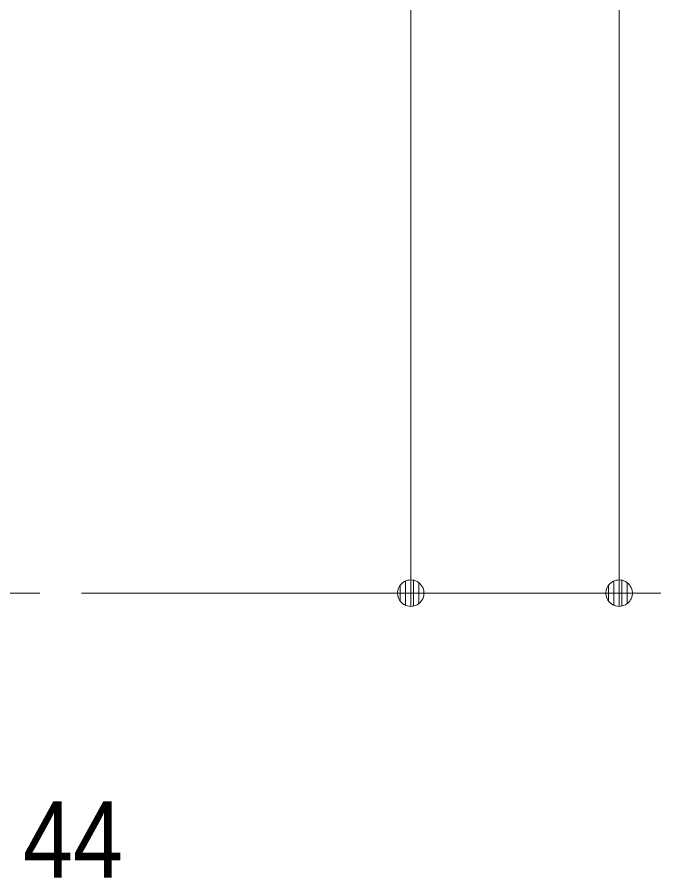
# Model space of a CAD drawing. Units: millimetres, scale not verified. Extents: x -6062 to 6062, y -3045 to 3045.
# Drawn here: x -634.9 to -326, y -2136.5 to -1723.8 of the extents above; entities that cross this region are included whole.
import ezdxf
from ezdxf.enums import TextEntityAlignment as Align

# ---------------------------------------------------------------- set-up
doc = ezdxf.new("R2010")
doc.units = ezdxf.units.MM
doc.header["$LTSCALE"] = 20
for name, color, linetype, lineweight in [('0-2_2寸法-1', 7, 'Continuous', 9), ('0-3_0', 7, 'Continuous', 9), ('0-4_3一般', 7, 'Continuous', 9), ('0-5_2寸法-2', 7, 'Continuous', 9)]:
    doc.layers.add(name, color=color, linetype=linetype, lineweight=lineweight)
doc.styles.add('ＭＳ Ｐゴシック', font='')
doc.styles.get('ＭＳ Ｐゴシック').set_extended_font_data('MS PGothic')

# ---------------------------------------------------------------- blocks, each defined once
blk = doc.blocks.new('グループ-39')
at = {"layer": '0-4_3一般'}
blk.add_line((20176.5, -40000), (23269.3, -40000), dxfattribs=at)
blk = doc.blocks.new('グループ-60')
at = {"layer": '0-4_3一般'}
blk.add_blockref('グループ-39', (0, 0), dxfattribs=at)
blk = doc.blocks.new('_Dot')
at = {"layer": '0-3_0'}
for p, q in [((-10, 0), (-20, 0)), ((9.78, 2), (-9.78, 2)), ((7.99, 6), (-7.99, 6)), ((9.16, -3.98), (-9.16, -3.98)), ((6, -7.98), (-6, -7.98))]:
    blk.add_line(p, q, dxfattribs=at)
for points in [[(10, 0), (9.92, 1.25), (9.69, 2.49), (9.3, 3.68), (8.76, 4.82), (8.09, 5.88), (7.29, 6.85), (6.37, 7.71), (5.36, 8.44), (4.26, 9.05), (3.09, 9.51), (1.87, 9.82), (0.63, 9.98), (-0.63, 9.98), (-1.87, 9.82), (-3.09, 9.51), (-4.26, 9.05), (-5.36, 8.44), (-6.37, 7.71), (-7.29, 6.85), (-8.09, 5.88), (-8.76, 4.82), (-9.3, 3.68), (-9.69, 2.49), (-9.92, 1.25), (-10, 0), (0, 0)], [(-10, 0), (-9.92, -1.25), (-9.69, -2.49), (-9.3, -3.68), (-8.76, -4.82), (-8.09, -5.88), (-7.29, -6.85), (-6.37, -7.71), (-5.36, -8.44), (-4.26, -9.05), (-3.09, -9.51), (-1.87, -9.82), (-0.63, -9.98), (0.63, -9.98), (1.87, -9.82), (3.09, -9.51), (4.26, -9.05), (5.36, -8.44), (6.37, -7.71), (7.29, -6.85), (8.09, -5.88), (8.76, -4.82), (9.3, -3.68), (9.69, -2.49), (9.92, -1.25), (10, 0), (0, 0)]]:
    blk.add_lwpolyline(points, close=True, dxfattribs=at)

msp = doc.modelspace()

# ---------------------------------------------------------------- linework, layer by layer
at = {"layer": '0-2_2寸法-1'}
for p, q in [((-346.04, -1987.29), (-346.04, 337.29)), ((-446.04, -1987.29), (-446.04, 329.29)), ((-604.04, -2000), (-426.04, -2000)), ((-426.04, -2000), (-326.04, -2000))]:
    msp.add_line(p, q, dxfattribs=at)

# ---------------------------------------------------------------- block references
at = {"layer": '0-2_2寸法-1', "xscale": 0.6356201, "yscale": 0.6356201, "rotation": 270}
for p in [(-446.04, -2000), (-346.04, -2000)]:
    msp.add_blockref('_Dot', p, dxfattribs=at)
at = {"layer": '0-4_3一般', "xscale": 0.05, "yscale": 0.05}
msp.add_blockref('グループ-60', (-1787.5, 0), dxfattribs=at)

# ---------------------------------------------------------------- texts
at = {"layer": '0-5_2寸法-2', "style": 'ＭＳ Ｐゴシック', "width": 0.9}
msp.add_text('44', height=36.66, dxfattribs=at).set_placement((-632.19, -2147.52), align=Align.BOTTOM_LEFT)

doc.saveas('drawing.dxf')
